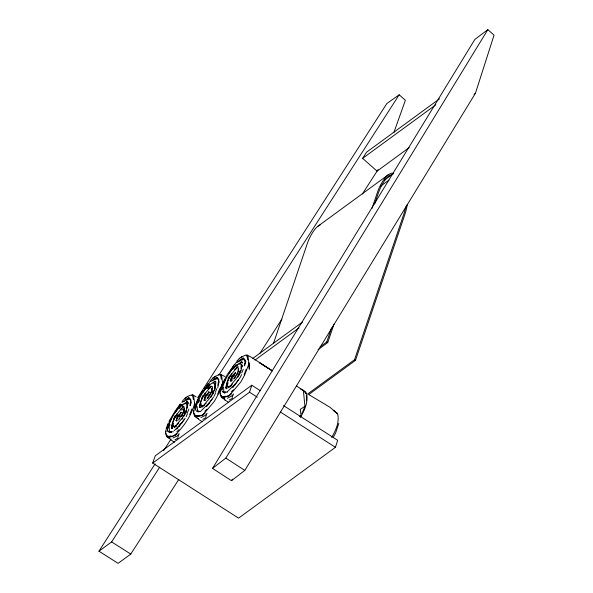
<?xml version="1.0" encoding="UTF-8"?>
<svg xmlns="http://www.w3.org/2000/svg" width="593" height="593" viewBox="0 0 593 593"><rect width="100%" height="100%" fill="white"/><g stroke="black" fill="none" stroke-linecap="round" stroke-linejoin="round"><path stroke-width="0.89" d="M187.929 404.204L187.937 402.929L186.899 401.787L187.981 402.18M165.87 431.022C164.913 434.55 166.855 437.79 170.198 439.079M193.8 410.586C192.851 414.122 194.793 417.361 198.136 418.651M238.653 368.275L237.185 373.924M176.544 420.837C176.558 417.598 178.953 414.796 181.288 412.743M204.474 400.408C204.489 397.162 206.883 394.367 209.218 392.307M230.892 381.084C230.899 377.845 233.294 375.043 235.629 372.99M306.47 400.883L306.633 396.324M172.074 425.151L171.933 428.606L171.592 427.568C173.015 419.651 177.433 412.165 183.504 406.946M199.9 407.309C200.404 399.237 205.578 391.795 211.442 386.517M226.274 388.86C226.422 380.439 231.804 372.671 237.852 367.2M169.227 426.967L169.465 431.526L173.386 431.852M197.158 406.539L197.395 411.097L200.619 411.483M223.568 387.214L223.813 391.78L227.734 392.106M183.963 411.431L184.208 408.866L183.608 408.807M211.894 391.002L212.138 388.437L211.538 388.378M190.82 403.121L190.909 400.053L190.108 398.681L188.544 397.636M218.75 382.693L218.839 379.624L218.039 378.252L216.475 377.207M245.168 363.368L245.25 360.307L244.449 358.928L242.893 357.883M201.464 406.82L201.687 405.241M242.018 366.793L242.27 365.095M167.567 429.295L168.056 426.197M195.505 408.866L195.986 405.768M221.915 389.549L222.397 386.451M245.472 363.212L245.806 361.122L245.435 361.493M186.691 408.429L186.788 404.018M214.622 388L214.718 383.589M241.032 368.676L241.129 364.265M189.901 405.686L190.346 402.973M217.831 385.257L218.283 382.544M244.242 365.933L244.694 363.227M165.81 431.8L166.485 427.516M193.748 411.372L194.422 407.087M220.833 387.77C219.588 392.017 219.314 397.695 224.547 399.334M220.159 392.055L220.796 388.43M187.381 407.495L187.714 405.679L187.151 404.063L186.313 403.233L184.445 404.122M215.148 387.97L215.481 386.154M167.315 428.657L167.923 425.44L170.406 419.577M195.253 408.229L195.86 405.012L198.336 399.148M221.663 388.912L222.271 385.695L224.754 379.824M199.53 407.139L200.004 404.722M225.94 387.815L226.422 385.398M167.582 429.213C170.732 418.376 176.847 406.405 187.647 401.661M190.346 405.745L191.05 402.528L190.338 399.89L189.115 399.141L186.387 400.319M195.327 409.644C198.277 398.459 204.555 386.139 215.578 381.232M217.75 387.733L218.987 382.1L218.268 379.461L217.053 378.712L210.656 381.418L217.097 377.511L213.954 378.89M221.745 390.327C224.688 379.142 230.966 366.822 241.988 361.908M244.872 365.192L245.398 362.775L244.687 360.144L243.464 359.388L241.418 360.27M214.807 389.653L215.874 382.5L214.829 381.358L215.911 381.751M173.527 423.254L172.926 425.663L174.283 426.871M201.257 403.625L200.857 405.234L202.22 406.442M228.075 382.7L227.275 385.917L228.631 387.125M184.564 409.355L181.525 416.338M238.356 371.759L238.727 370.321M187.21 407.532L184.43 414.855M214.518 390.253L214.933 388.726M185.52 413.647L186.58 410.682M240.736 371.618L242.055 365.933L240.662 363.487L238.794 364.369M191.924 395.175L192.814 396.502L193.37 399.6M219.855 374.746L220.744 376.073L221.3 379.164M246.265 355.429L247.162 356.756L247.711 359.847M302.912 411.468L304.98 406.19L300.251 409.4L301.051 415.73L299.443 416.449M338.811 423.358L335.608 433.031L333.518 436.826M166.448 428.183L167.826 423.75M194.385 407.754L197.677 399.408M221.026 387.696L222.175 383.997L227.223 374.68M283.498 405.575L337.669 440.317L335.438 447.315L238.579 518.156L152.675 463.066L249.534 392.225L251.766 385.228L260.283 390.691M475.46 93.234L494.043 35.128L487.846 29.65L474.86 39.434L212.524 468.403L231.507 480.693L244.813 470.39L475.46 93.234L474.022 94.324M191.813 408.992L189.738 414.581M219.744 388.556L217.668 394.152M246.162 369.239L244.086 374.835M184.371 413.291L185.157 410.971M212.309 392.862L213.087 390.542M238.72 373.546L239.505 371.218M273.536 343.258L307.092 244.131A81.878 60.716 53.8 0 1 313 231.922L314.905 229.283A28.709 21.289 53.8 0 1 319.182 225.362L320.554 224.68M320.072 346.846L326.787 341.931L331.539 327.892M371.922 208.595L377.267 192.799A81.878 60.716 53.8 0 1 383.174 180.598L385.079 177.952A28.968 21.481 53.8 0 1 388.763 174.424L391.128 173.238L393.278 173.215M318.056 349.648L327.759 342.554L333.992 324.134M374.672 203.962L378.23 193.437A80.107 59.404 53.8 0 1 384.012 181.495L386.317 178.352A26.848 19.91 53.8 0 1 389.912 175.217L392.818 174.424M307.5 394.123L354.525 359.721L403.559 214.874A97.148 72.042 53.8 0 0 405.76 206.831M308.471 394.745L355.496 360.344L404.53 215.489A98.927 73.362 53.8 0 0 407.369 204.214M169.487 426.197L170.013 424.655M152.675 463.066L155.262 455.817L251.766 385.228M177.841 437.249L179.108 433.705L177.263 435.877L172.971 438.012M205.778 416.82L207.039 413.277L205.193 415.448L200.901 417.583M232.189 397.503L233.457 393.952L231.604 396.131L227.312 398.266M393.863 132.558L405.375 100.269L399.178 94.791L386.858 103.516L197.654 397.718M184.801 398.348L189.538 395.442L192.725 394.834L193.681 396.109L194.615 403.507C191.917 413.432 186.632 422.335 179.901 429.94C176.662 433.691 173.49 437.656 167.797 436.426L166.944 435.885L168.805 436.485L170.977 435.862M241.158 357.179L245.702 355.081L247.073 355.081L248.022 356.356L248.964 363.746L244.546 375.265L240.877 381.877L229.343 395.627L231.344 393.7L228.609 395.931L225.436 397.058L222.798 397.673L221.271 397.08M214.392 389.883L212.368 394.427M240.802 370.566L238.779 375.11M187.425 412.676L188.908 409.014M215.355 392.247L216.838 388.585M241.774 372.923L243.249 369.269M182.844 413.677L184.608 407.643M210.774 393.248L212.546 387.214L212.049 386.295L210.389 386.384L210.982 386.54L208.225 389.03M211.946 391.076L209.826 395.301M198.573 402.603L199.693 400.067M186.172 416.671L187.558 413.595M214.103 396.243L215.489 393.159M241.559 374.613L240.513 376.926L234.813 385.042M210.426 380.469L215.407 376.118M182.978 412.906L179.212 418.725M210.915 392.477L207.15 398.288M237.326 373.16L233.56 378.971M168.975 421.401L175.639 410.186M169.294 422.72L170.91 419.451M197.224 402.291L198.84 399.022M223.635 382.967L225.251 379.698M186.017 412.446L183.86 416.301M213.947 392.017L210.878 397.295M239.535 374.309L240.365 372.7M301.755 413.61L302.586 412.002M173.601 418.688L175.202 415.693M201.531 398.259L203.132 395.264M227.942 378.942L229.55 375.947M177.611 418.45L178.004 417.731M205.541 398.022L205.934 397.303M231.959 378.705L232.345 377.978M185.016 413.395L181.636 418.851L176.988 424.173M212.954 392.966L209.574 398.422L204.919 403.744M239.364 373.649L235.984 379.105L231.329 384.427M178.856 415.174L176.603 419.251L176.944 420.874L176.403 420.14L176.544 418.628L177.359 416.79L181.035 412.469L180.835 412.039L181.087 412.735M206.787 394.745L204.533 398.822L204.874 400.438M235.688 372.923L234.309 373.597L231.7 377.037L230.885 378.883L230.751 380.387L231.3 381.054L230.944 379.498L233.197 375.428M198.055 398.629L203.11 390.461M331.709 437.434C335.801 430.288 339.67 422.112 337.61 413.721L330.056 407.332L309.42 394.968M236.607 375.369L237.333 374.153M212.524 468.403L225.829 458.1L487.846 29.65M231.507 480.693L232.471 479.114M179.019 416.597L180.391 414.937M207.617 395.65L208.321 394.508M234.732 375.191L233.368 376.844M300.429 417.442C304.535 410.267 308.53 401.935 306.522 393.493L305.506 392.536M179.101 405.634L180.042 404.122M206.557 385.954L207.973 383.693M232.967 366.637L234.391 364.376M237.749 377.259L239.12 375.117M177.225 413.432C174.616 417.731 171.436 422.609 171.844 427.805L172.593 428.087M178.804 479.411L130.779 554.084L118.111 563.35L98.957 551.186L155.107 463.874M163.616 450.643L171.125 438.968M205.156 392.996C202.547 397.303 199.374 402.18 199.782 407.376L200.523 407.65M98.957 551.186L111.625 541.913L159.717 467.136M218.832 375.221L399.178 94.791M409.185 147.635L377.074 171.125L362.619 158.353L366.6 152.156L439.472 98.861M231.566 373.679C228.957 377.978 225.785 382.856 226.192 388.059L228.157 387.837M259.845 353.398L281.86 319.167M362.397 193.933L378.067 169.576M176.781 416.738L178.026 414.811M204.711 396.309L205.956 394.382M231.129 376.992L232.367 375.065M227.682 373.968L233.694 365.547M182.637 400.601L187.47 396.547M236.978 360.848L239.735 358.261M181.584 423.461L185.149 418.184M213.591 396.999L207.846 405.026M181.51 416.568L182.296 415.411M174.965 412.824L178.982 407.332M202.895 392.396L206.913 386.903M229.306 373.079L233.323 367.578M182.051 419.221L182.978 417.902M176.158 409.466L180.472 403.989M204.088 389.038L209.44 382.485M184.156 419.599L178.449 427.064L181.302 423.335L174.223 430.703M207.787 398.088L209.455 395.909M212.094 399.163L206.379 406.635L209.233 402.906L200.945 411.008M234.205 378.771L235.873 376.592M238.505 379.846L232.797 387.318L235.651 383.589L227.356 391.691M207.557 398.637L208.558 397.354M176.662 409.637L181.858 404.315M204.592 389.208L209.789 383.886M231.003 369.891L236.199 364.562M207.55 388.289L209.944 385.368M179.056 408.673L181.339 405.968M206.987 388.237L209.27 385.539M233.397 368.92L235.68 366.215M180.287 409.459L183.052 406.976L182.459 406.813L184.119 406.731M234.635 369.713L237.4 367.223L236.807 367.067L238.468 366.978M234.813 364.235L235.851 363.161M176.899 431.704L179.079 429.54M204.837 411.275L207.009 409.111M231.248 391.951L233.42 389.794M178.219 420.14L179.857 418.517M175.009 435.373L176.996 433.446L174.26 435.677L171.088 436.811L168.449 437.426L166.922 436.833M176.588 429.176L177.685 428.124M178.841 423.15L175.358 426.122L174.031 426.293L172.926 425.663L173.46 425.907M206.194 403.262L203.295 405.694L201.961 405.864L200.857 405.234L201.39 405.479M232.612 383.938L229.706 386.369L228.372 386.54L227.275 385.917L227.808 386.154M300.51 416.012L300.881 415.693M175.239 426.619L176.595 425.477M174.742 427.375L176.677 425.752M204.526 405.049L201.746 407.154M229.58 386.866L230.936 385.732M229.728 387.088L231.663 385.457M176.44 425.27L174.016 427.101M204.37 404.841L201.946 406.672M230.781 385.524L228.364 387.355M194.86 416.405L196.379 416.99L199.026 416.382L202.191 415.248L204.933 413.017L202.932 414.952L214.466 401.194L218.617 393.596L222.553 383.063L221.612 375.673L220.655 374.405L219.291 374.398L212.731 377.919M362.619 158.353L435.818 104.813M318.011 226.178L388.185 174.846M384.442 180.116L393.359 173.593M380.743 186.098L388.956 180.094M252.863 358.365L302.623 321.969M254.983 360.099L298.961 327.929M239.142 358.602L241.818 356.793M236.355 366.051L237.578 365.206M182.014 405.797L183.23 404.96M181.747 410.111L183.193 409.214M236.941 362.301L236.096 362.382L243.508 358.187L241.937 358.876M239.305 361.352L240.736 360.566M239.891 360.166L242.722 358.632M213.473 379.483L216.312 377.949M185.542 399.912L188.374 398.377M229.232 400.023L232.426 398.303M202.813 419.347L206.016 417.62M174.883 439.776L178.078 438.057M206.156 399.704L204.889 400.379L204.333 399.704L204.474 398.2L206.512 394.486L208.966 392.04L208.766 391.61L209.018 392.307M212.998 383.397L214.251 382.804L215.644 385.25M186.802 398.97L189.16 397.94L182.718 401.854L184.245 401.498M228.609 395.931L229.321 395.627L224.873 396.658L222.138 396.673L221.293 396.131L223.153 396.732L225.318 396.109M202.191 415.248L202.91 414.952L198.462 415.975L195.727 415.99L194.882 415.456L196.735 416.049L198.907 415.434M174.26 435.677L174.979 435.381M211.123 388.778L212.138 388.437M187.003 403.47L188.633 402.951M237.067 362.101L238.594 361.745M242.285 363.183L241.24 362.034L242.322 362.427M240.617 362.286L241.781 362.16M214.199 381.603L215.37 381.477M186.269 402.039L187.432 401.906M209.677 381.699L210.522 381.625M181.747 402.128L182.592 402.054M230.944 379.498L232.3 379.424M225.866 392.314L223.657 392.41L222.212 391.121M199.448 411.631L197.247 411.727L195.801 410.438M171.518 432.067L169.309 432.164L167.871 430.866M225.703 392.662L223.939 392.729L222.553 391.662M171.355 432.416L169.598 432.475L168.212 431.415M224.873 396.658L222.138 396.673L221.159 395.457M198.462 415.975L195.727 415.99L193.741 412.772M167.797 436.426L170.532 436.411M237.949 369.054L238.556 369.12M224.888 376.525L220.655 374.405M225.725 387.948L226.748 388.17M199.315 407.265L200.33 407.495M171.384 427.694L172.4 427.924M304.958 406.257L303.342 390.32L296.396 385.947M300.199 388.867L305.091 391.721L306.077 392.929M247.073 355.081L251.299 357.208L272.076 370.684M192.725 394.834L196.135 396.873M230.032 380.684L230.833 381.188M203.621 400.008L204.422 400.505M175.684 420.437L176.492 420.941M272.454 370.87L259.326 362.605L272.18 370.81M111.625 541.913L130.779 554.084M326.787 341.931L327.759 342.554M354.525 359.721L355.496 360.344M249.534 392.225L257.273 397.184M280.489 412.076L335.438 447.315M224.184 398.733L224.977 400.045L228.728 402.469M202.309 421.786L198.566 419.37L197.773 418.05M170.636 439.798L174.379 442.215M225.829 458.1L244.813 470.39M303.342 390.32L305.091 391.721M231.826 380.313L232.211 380.75M179.686 416.078L180.116 416.575M223.783 392.106L224.577 393.115M305.047 392.314L306.003 393.582M201.702 405.805L202.413 406.865M173.771 426.234L174.483 427.294M305.069 392.136L305.988 393.589M220.151 393.455L220.818 394.79M165.803 433.201L166.811 435.21M235.384 372.715L235.176 372.293L235.436 372.982M223.361 396.547L224.977 400.045M167.396 430.073L167.938 431.459M169.012 436.292L169.843 438.479M197.647 409.948L198.232 411.883M306.247 395.331L306.507 397.073M248.882 362.686L249.305 369.254L248.956 363.761M194.534 402.432L194.741 405.716M194.615 403.507L194.786 406.257M337.61 413.721L333.333 410.341L337.61 413.721"/></g></svg>
